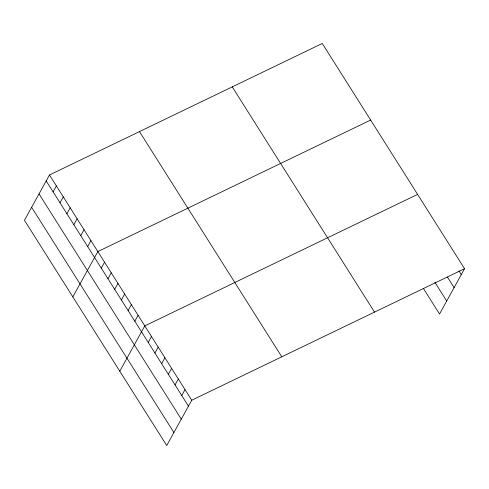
<?xml version="1.0" encoding="UTF-8"?>
<svg xmlns="http://www.w3.org/2000/svg" width="489" height="489" viewBox="0 0 489 489"><rect width="100%" height="100%" fill="white"/><g stroke="black" fill="none" stroke-linecap="round" stroke-linejoin="round"><path stroke-width="0.73" d="M49.462 174.989L24.45 220.294L166.731 445.522L191.737 400.216L464.55 268.705L322.269 43.478L49.462 174.989L191.737 400.216M53.099 191.859L56.369 185.93M60.006 202.801L63.283 196.871M66.92 213.736L70.19 207.807M73.827 224.677L77.103 218.748M80.74 235.619L84.01 229.689M87.653 246.56L90.923 240.625M72.824 296.872L97.837 251.566L370.644 120.056M101.266 268.113L104.542 262.183M107.977 278.73L111.247 272.801M114.683 289.347L117.959 283.418M121.388 299.971L124.664 294.036M128.1 310.588L131.37 304.659M134.805 321.206L138.081 315.277M119.774 371.2L144.787 325.894L417.6 194.377M148.222 342.441L151.492 336.511M154.927 353.058L158.204 347.129M161.633 363.675L164.909 357.746M168.344 374.293L171.615 368.364M175.05 384.91L178.326 378.981M181.755 395.528L185.031 389.599M464.55 268.705L439.538 314.011L423.364 288.4M458.908 270.888L461.28 274.635M447.398 277.012L454.104 287.63M434.874 282.281L446.714 301.016M232.244 86.877L374.525 312.104M139.487 131.59L281.768 356.817M46.186 180.918L188.467 406.145M39.016 193.913L181.291 419.14M31.626 207.299L173.901 432.527"/></g></svg>
